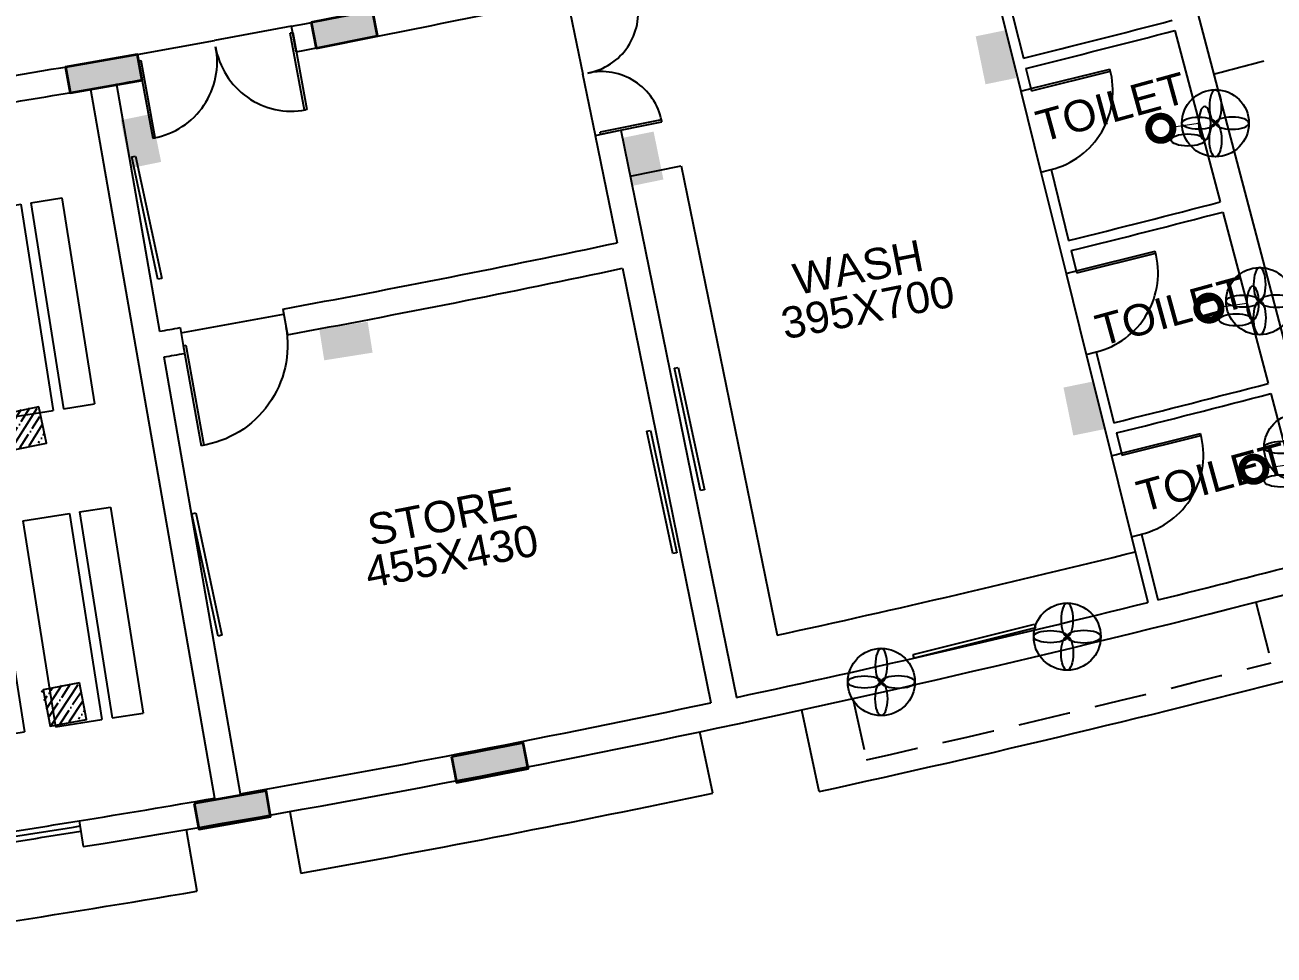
# Model space of a CAD drawing. Header units: inches. Extents: x -221585 to 401252, y -284294 to 332380.
# Drawn here: x 147078 to 148275, y 52627 to 53518 of the extents above; entities that cross this region are included whole.
import ezdxf
from ezdxf.enums import TextEntityAlignment as Align

# ---------------------------------------------------------------- set-up
doc = ezdxf.new("R2010")
doc.units = ezdxf.units.IN
doc.header["$MEASUREMENT"] = 0
doc.linetypes.add('HIDDEN', pattern=[0.375, 0.25, -0.125])
doc.layers.add('A-TEXT', color=3, linetype='Continuous')
doc.layers.add('column fa 25', color=3, linetype='Continuous', lineweight=35)
doc.layers.add('PIE', color=7, linetype='Continuous', lineweight=15)
doc.styles.get("Standard").update_dxf_attribs({"font": 'arial.ttf'})

# ---------------------------------------------------------------- blocks, each defined once
blk = doc.blocks.new('fgds')
at = {"color": 253, "ltscale": 8}
for p, q in [((-348.3634117695838, -122.8799275935853), (-346.3634117695838, -122.8799275935853)), ((-348.3634117695838, -122.8799275935853), (-348.3634117695838, -123.3299275935853)), ((-346.3634117695838, -122.8799275935852), (-346.3634117695838, -123.3299275935852)), ((-348.3634117695838, -123.3299275935853), (-346.3634117695838, -123.3299275935853)), ((-348.3634117695838, -123.4299275935853), (-346.3634117695838, -123.4299275935853)), ((-348.3634117695838, -123.4299275935853), (-348.3634117695836, -123.7299275935853)), ((-346.3634117695838, -123.4299275935853), (-346.3634117695836, -123.7299275935852)), ((-348.3634117695838, -123.7299275935853), (-346.3634117695838, -123.7299275935852))]:
    blk.add_line(p, q, dxfattribs=at)
blk = doc.blocks.new('rser')
at = {"color": 2}
for p in [(-0.9861936275117386, 6.929864617097208, 9945.751709231745), (-0.9861936275117386, 5.779864617097231, 9945.751709231745), (-0.9861936275117386, 4.629864617097254, 9945.751709231745), (-0.9861936275117386, 3.479864617097277, 9945.751709231745)]:
    blk.add_blockref('fgds', p, dxfattribs=at)
blk = doc.blocks.new('RYTRTRTRTRT')
at = {"color": 1}
for p, q in [((42.51784281896418, 61.1534602869689), (42.51784281896418, 61.75346028696891)), ((42.51784281896418, 61.75346028696891), (42.53784281896421, 61.75346028696891)), ((42.53784281896421, 61.75346028696891), (42.53784281896421, 61.1534602869689)), ((43.71784281896418, 61.75346028696891), (43.6978428189642, 61.75346028696891)), ((43.6978428189642, 61.75346028696891), (43.6978428189642, 61.1534602869689)), ((43.71784281896418, 61.1534602869689), (43.71784281896418, 61.75346028696891)), ((42.51784281896418, 61.1534602869689), (42.53784281896421, 61.1534602869689)), ((42.51784281896418, 61.10346028696891), (43.11784281896421, 61.10346028696891)), ((43.71784281896418, 61.10346028696891), (43.11784281896421, 61.10346028696891)), ((43.71784281896418, 61.1534602869689), (43.6978428189642, 61.1534602869689))]:
    blk.add_line(p, q, dxfattribs=at)
for centre, start, end in [((42.5278428189642, 61.16337695363558), 359.037068388323, 90.00000000000027), ((43.70784281896417, 61.16337695363558), 90, 180.9629316116769)]:
    blk.add_arc(centre, 0.5900833333333324, start, end, dxfattribs=at)
blk = doc.blocks.new('FEGREGRE')
at = {"color": 20, "ltscale": 10}
for p, q in [((356717.0507664894, 113921.5866897664, 0.4210862541116189), (356700.3435475476, 113999.6794120376, 0.4210862541116189)), ((356615.0957505555, 113920.1474458802, 0.4210862541116189), (356602.5564011558, 113978.758752379, 0.4210862541116189)), ((356209.8131552041, 113902.5001655122, 0.4210862541116189), (356220.2916708002, 113843.4123208981, 0.4210862541116189)), ((356110.4229918143, 113885.0594659963, 0.4210862541116189), (356120.4556473326, 113826.047186268, 0.4210862541116189))]:
    blk.add_line(p, q, dxfattribs=at)
for centre, radius, start, end in [((353970.4168312088, 126473.0788032789, 0.4210862541116189), 12848.5, 282.3434219765919, 284.5749974342208), ((353970.4168312088, 126473.0788032789, 0.4210862541116189), 12828.5, 280.1008292623364, 281.8972090181981), ((353970.3385509103, 126473.0788032789, 0.4210862541116189), 12828.5, 277.853376746456, 279.6485812701991)]:
    blk.add_arc(centre, radius, start, end, dxfattribs=at)
blk = doc.blocks.new('TRTH')
at = {"color": 1, "ltscale": 8}
for p, q in [((-589.8393136805753, -68.75925391937484), (-589.8393136805753, -67.97951037179017)), ((-589.8193136805753, -68.75925391937484), (-589.8193136805753, -67.97925391937488)), ((-589.8393136805753, -68.75925391937484), (-589.8193136805753, -68.75925391937484)), ((-589.8393136805753, -68.85925391937485), (-589.0393136805752, -68.85925391937485))]:
    blk.add_line(p, q, dxfattribs=at)
blk.add_arc((-589.8193136805753, -68.75925391937484), 0.7799999999999728, 0, 91.4692835813525, dxfattribs=at)
blk = doc.blocks.new('ddfe')
at = {"layer": 'column fa 25', "ltscale": 10}
h = blk.add_hatch(color=3, dxfattribs=at)
h.set_gradient(color1=(141, 141, 141), color2=(145, 145, 145), one_color=1, tint=0.5699999928474426, name='CYLINDER')
h.paths.add_polyline_path([(177039.0371168449, 119902.3598854549), (177064.0371168449, 119902.3598854549), (177064.0371168449, 119962.3598854549), (177039.0371168449, 119962.3598854549)])
at = {"layer": 'column fa 25', "color": 2, "ltscale": 10}
blk.add_lwpolyline([(177039.0371168449, 119902.3598854549), (177064.0371168449, 119902.3598854549), (177064.0371168449, 119962.3598854549), (177039.0371168449, 119962.3598854549)], close=True, dxfattribs=at)
blk = doc.blocks.new('dd')
at = {"layer": 'column fa 25', "ltscale": 10}
h = blk.add_hatch(color=3, dxfattribs=at)
h.set_gradient(color1=(141, 141, 141), color2=(145, 145, 145), one_color=1, tint=0.5699999928474426, name='CYLINDER')
h.paths.add_polyline_path([(177327.7670854307, 119885.9636786617), (177352.7670854306, 119885.9636786617), (177352.7670854306, 119955.9636786617), (177327.7670854306, 119955.9636786617)])
at = {"layer": 'column fa 25', "color": 1, "ltscale": 10}
blk.add_lwpolyline([(177327.7670854307, 119885.9636786617), (177352.7670854307, 119885.9636786617), (177352.7670854307, 119955.9636786617), (177327.7670854307, 119955.9636786617)], close=True, dxfattribs=at)

msp = doc.modelspace()

# ---------------------------------------------------------------- hatches: boundary and pattern name
at = {"ltscale": 10}
h = msp.add_hatch(dxfattribs=at)
h.set_pattern_fill('ANSI35', color=1, scale=49.99999999999999, angle=12.75148591637709)
h.set_pattern_definition([(57.75148591637709, (34804.7233467239, -158998.4917478062), (-10.57177075311862, 6.669907281477437), []), (57.75148591637709, (34813.34418572672, -158996.5408160735), (-10.57177075311862, 6.669907281477437), [15.625, -3.125, 0, -3.125])])
h.paths.add_polyline_path([(147064.4660319521, 53110.00479766243), (147054.4889634436, 53144.07396413268), (147088.5581299138, 53154.05103264112), (147098.5351984224, 53119.98186617091)])
h = msp.add_hatch(dxfattribs=at)
h.set_pattern_fill('ANSI35', color=1, scale=49.99999999999999, angle=11.77220855432325)
h.set_pattern_definition([(56.77220855432326, (31234.47813043276, -157313.1582781226), (-10.45623272838872, 6.849612918243828), []), (56.77220855432326, (31243.13105324155, -157311.3549682205), (-10.45623272838872, 6.849612918243828), [15.625, -3.125, 0, -3.125])])
h.paths.add_polyline_path([(147102.9244745891, 52845.75130299421), (147093.5311320136, 52879.98600929145), (147127.7658383108, 52889.379351867), (147137.1591808864, 52855.14464556979)])

# ---------------------------------------------------------------- linework, layer by layer
at = {"color": 4, "ltscale": 8}
for p, q in [((147923.876879297, 54583.17885099174, 0.4210862541116874), (148344.109049236, 52987.57104998786, 0.4210862541116874)), ((148179.7280966008, 53513.05039060142, 0.4210862541116874), (148223.0243302756, 53348.65600781183, 0.4210862541116874)), ((148225.5711675014, 53338.9857501876, 0.4210862541116874), (148268.8673995259, 53174.59137366374, 0.4210862541116874)), ((148271.4142366567, 53164.9211164001, 0.4210862541116874), (148313.4347927361, 53005.37043970486, 0.4210862541116874))]:
    msp.add_line(p, q, dxfattribs=at)
at = {"color": 4, "ltscale": 10}
for p, q in [((148010.2858230631, 53542.19687707259, 0.4246334551271105), (148031.9765173003, 53454.8497577465, 0.4277788902990294)), ((148019.9920513901, 53544.60294206417, 0.4246335995781768), (148034.4525093314, 53486.37154884596, 0.4267305556512764)), ((147337.6917059089, 53492.5298716533), (147333.1568501249, 53517.11545064417)), ((147189.694946963, 53465.4234834768), (147185.3475749342, 53490.04175470344)), ((148036.862585655, 53476.66631664289, 0.4270800483301261), (148041.6827383021, 53457.25585223682, 0.4277790336878263)), ((147140.6220216095, 53456.84554558704), (147259.313911744, 52777.12978786969)), ((147165.2642121752, 53461.10922874784), (147206.5392321942, 53224.70591730505, 0.4208462852993756)), ((147624.1833735037, 53412.42116607216, 0.425635835498903), (147645.1554833503, 53309.52312900819, 0.429303147642264)), ((147648.6742567034, 53417.44086701455, 0.4256348589920374), (147759.4423381613, 52873.73016540482)), ((147657.6638950793, 53373.31477469386, 0.4219465161658181), (147706.6604034062, 53383.30097271432, 0.4272075117330927)), ((147706.6604034062, 53383.30097271432, 0.4272075117330927), (147798.38109456, 52933.28048613103, 0.443246356032738)), ((148051.2571343102, 53377.20787426294, 0.4305748326610382), (148075.3579054563, 53280.15552037698, 0.4340697605966766)), ((148060.9633488905, 53379.61399461247, 0.430574975118627), (148077.8338831553, 53311.67736919119, 0.4330214238705772)), ((148080.2439594791, 53301.97213698819, 0.4333709165494224), (148085.0641121262, 53282.56167258212, 0.4340699019071226)), ((147650.1474757394, 53285.03030393596, 0.4301760781409947), (147734.9880082, 52868.57039701293)), ((147324.6495185132, 53245.92177429458, -0.1075529285274032), (147329.1412408986, 53221.32996533014)), ((147226.2383952752, 53228.16181616479, -0.1075529285274032), (147230.5700802075, 53203.54112572497, 0.4303107102870716)), ((148104.3447227145, 53204.91981495777, 0.4368658433379207), (148121.2152569794, 53136.98318953649, 0.4393122920898692)), ((147210.8388820249, 53200.07960682589, 0.4303112792824274), (147283.936311795, 52781.41295451042, 0.4451574288700393)), ((148094.638522282, 53202.51363763527, 0.4368657029319707), (148118.7392932027, 53105.46128465672, 0.4403606308349349)), ((148123.6253333029, 53127.27795733343, 0.4396617847687197), (148128.44548595, 53107.86749292735, 0.440360770126419)), ((148138.019909852, 53027.81940262535, 0.4431565731446486), (148153.6854108235, 52964.7353737005, 0.4454282762631661)), ((148147.7260965384, 53030.22563530301, 0.4431567115572171), (148163.3916007011, 52967.14162798465)), ((147129.707160813, 52755.45942738332), (147133.5107845502, 52730.74969530205))]:
    msp.add_line(p, q, dxfattribs=at)
at = {"color": 1, "ltscale": 10}
msp.add_line((147624.1833735037, 53412.42116607213, 0.4214094062605381), (147643.7804797397, 53416.41534022638, 0.4256358354937578), dxfattribs=at)
at = {"color": 5}
for p, q in [((147179.9916177951, 53391.76714407516), (147183.5848095609, 53392.53633189984)), ((147205.08954112, 53274.52445180307), (147179.9916177951, 53391.76714407516)), ((147183.5848095609, 53392.53633189984), (147208.6827328858, 53275.29363962778)), ((147208.6827328858, 53275.29363962778), (147205.08954112, 53274.52445180307)), ((147700.0520762218, 53189.18666322768), (147703.6452679876, 53189.95585105236)), ((147725.1499995468, 53071.94397095559), (147700.0520762218, 53189.18666322768)), ((147703.6452679876, 53189.95585105236), (147728.7431913126, 53072.7131587803)), ((147673.5226719048, 53128.92075862765), (147677.1158636706, 53129.68994645233)), ((147698.6205952297, 53011.67806635555), (147673.5226719048, 53128.92075862765)), ((147677.1158636706, 53129.68994645233), (147702.2137869955, 53012.44725418027)), ((147728.7431913126, 53072.7131587803), (147725.1499995468, 53071.94397095559)), ((147237.6749492953, 53049.76158110524), (147241.2681410611, 53050.53076892992)), ((147262.7728726202, 52932.51888883315), (147237.6749492953, 53049.76158110524)), ((147241.2681410611, 53050.53076892992), (147266.366064386, 52933.28807665786)), ((147702.2137869955, 53012.44725418027), (147698.6205952297, 53011.67806635555)), ((147928.7894239302, 52914.96326534775), (148045.1106495286, 52944.03433553279)), ((148045.1106495286, 52944.03433553279), (148046.0016042482, 52940.46938438821)), ((147266.366064386, 52933.28807665786), (147262.7728726202, 52932.51888883315)), ((148046.0016042482, 52940.46938438821), (147929.6803786497, 52911.39831420318)), ((147929.6803786497, 52911.39831420318), (147928.7894239302, 52914.96326534775))]:
    msp.add_line(p, q, dxfattribs=at)
at = {"color": 20, "linetype": 'HIDDEN', "ltscale": 200}
for p, q in [((148257.133147823, 52964.99095300745, 0.4219386761448932), (148272.0056940192, 52906.86344343034)), ((147871.1126986176, 52872.59168099705), (147884.1713099779, 52814.02998131764))]:
    msp.add_line(p, q, dxfattribs=at)
at = {"color": 1, "ltscale": 10}
for points in [[(147090.8971483639, 53152.30169906648), (147056.1484392948, 53145.03690601879), (147063.4132323425, 53110.28819694967), (147098.1619414117, 53117.5529899973)], [(147130.0746176494, 52887.59029814195), (147095.2068229149, 52880.92044879191), (147101.8766722649, 52846.05265405744), (147136.7444669994, 52852.72250340743)]]:
    msp.add_lwpolyline(points, close=True, dxfattribs=at)
at = {"color": 5}
for centre in [(148218.4704220908, 53424.0969169303), (148260.8897676335, 53253.55863303879), (148297.275355134, 53113.3642222793), (148076.451577598, 52931.99341716945), (147898.2824817801, 52888.5031608022)]:
    msp.add_circle(centre, 32.15247622728348, dxfattribs=at)
at = {"color": 4, "ltscale": 10}
for centre, radius, start, end in [((145104.7124244797, 65274.35337576619, -28.99995578319036), 11966.56208717097, 280.732421573842, 284.6511007671393), ((145092.1313793858, 65335.00938693836), 12053.5, 280.736902139377, 281.9954734542574), ((145092.1313793733, 65335.00938699045, 0.8421725082233061), 12208.50000005357, 283.9459185693062, 284.637145903657), ((145026.6079712714, 65595.39556034972, 0.842172508221981), 12487.00249562294, 283.9497623207035, 284.62621953872), ((145092.1313793858, 65335.00938693836), 12028.5, 279.3128444806678, 280.0217136405607), ((144991.0255917093, 65943.31500914588), 12670.14934702142, 279.3188772980861, 279.7679544756633), ((147319.4189457583, 52659.52094655146), 816.2764328866396, 99.14431057099972, 100.885061326891), ((145092.1313793858, 65335.00938693836), 12238.5, 283.8990273195676, 283.9459201328272), ((145092.1313793858, 65335.00938693836), 12318.5, 283.8990273195676, 283.9459207771429), ((145092.1313794468, 65335.00938669537, 0.8421725082233061), 12388.49999974948, 283.9459185693062, 284.6388557401035), ((145027.9615324204, 65590.01014203599, 0.842172508225619), 12661.44960215972, 283.9496395432624, 284.6282749520153), ((145091.2716086031, 65339.93373730857, -0.1075529285274032), 12298.5, 280.4628285071853, 281.9858064450303), ((145092.1313793858, 65335.00938693836), 12318.5, 280.4620720976113, 281.9850500357091), ((145092.1313793858, 65335.00938693836), 12418.5, 283.8997095438966, 283.945921569229), ((145091.2716086031, 65339.93373730857, -0.1075529285274032), 12298.5, 279.9037719403051, 279.9969472137525), ((145092.1313793858, 65335.00938693836), 12498.5, 283.8997095438966, 283.9459221946374), ((145092.1313793858, 65335.00938693836), 12318.5, 279.9037719403051, 279.9969472137525), ((145092.1313793828, 65335.00938695233, 0.8421725082233061), 12568.5000000143, 283.9459227358727, 284.6405166014758), ((145029.2606558055, 65584.84149823268, 0.8421725082233061), 12836.12021340115, 283.9495226679188, 284.6302652104787), ((145092.1313793858, 65335.00938693836), 12598.5, 283.9003722418963, 283.9459229660974), ((145092.1313793858, 65335.00938693836), 12678.5, 283.9003722418963, 283.9459235726237), ((145092.1313793858, 65335.00938693836), 12693.5, 282.3098632359554, 283.9009809398445), ((145092.1313793968, 65335.00938689377, 0.8421725082233061), 12743.49999995409, 283.9459240983892, 284.6420863453593), ((145092.1313793858, 65335.00938693836), 12768.5, 279.1997111641448, 284.7550703661344), ((145092.1313793858, 65335.00938693836), 12743.5, 282.0817324106019, 283.9009809398445), ((145092.1313793858, 65335.00938693836), 12743.5, 279.9037719403051, 281.9693612972899), ((145092.1313795301, 65335.00938606649), 12743.49999911629, 279.2004151552781, 279.7914051665779)]:
    msp.add_arc(centre, radius, start, end, dxfattribs=at)
at = {"color": 20, "linetype": 'HIDDEN', "ltscale": 200}
for centre, radius, start, end in [((145092.1313793845, 65335.00938693807), 12268.5, 284.7544739138065, 285.0346856734479), ((145092.1313793858, 65335.00938693836), 12828.5, 282.5706633406615, 284.3518467220721)]:
    msp.add_arc(centre, radius, start, end, dxfattribs=at)
at = {"color": 5, "ltscale": 10}
for radius in [12743.5, 12748.5, 12753.5]:
    msp.add_arc((145092.1313793858, 65335.00938693836), radius, 278.3015428619649, 279.2004151552781, dxfattribs=at)
at = {"color": 5, "extrusion": (0, 0, -1)}
for centre, major_axis, ratio in [((148218.4704220908, 53440.17315504393), (0, -16.07623811364174), 0.3610421836122487), ((148208.198384084, 53424.0969169303), (0, -16.07623811364174), 0.3610421836122487), ((148234.5466601984, 53424.0969169303), (-16.07623811364174, 0), 0.3635235732005325), ((148260.8897676335, 53269.63487115242), (0, -16.07623811364174), 0.3610421836122487), ((148254.3484637842, 53251.75765561448, 0.4210862541116874), (0, -16.07623811364174), 0.3610421836122487), ((148276.9660057412, 53253.55863303879), (-16.07623811364174, 0), 0.3635235732005325), ((148076.451577598, 52948.06965528308), (0, -16.07623811364174), 0.3610421836122487), ((148092.5278157057, 52931.99341716945), (-16.07623811364174, 0), 0.3635235732005325), ((147898.2824817801, 52904.57939891583), (0, -16.07623811364174), 0.3610421836122487), ((147914.3587198877, 52888.5031608022), (-16.07623811364174, 0), 0.3635235732005325)]:
    msp.add_ellipse(centre, major_axis=major_axis, ratio=ratio, dxfattribs=at)
at = {"color": 5}
for centre, major_axis, ratio in [((148202.3941839711, 53424.0969169303), (16.07623811364174, 0), 0.3635235732005325), ((148218.4704220908, 53408.02067881664), (0, 16.07623811364174), 0.3610421836122487), ((148192.1221459643, 53408.02067881667), (16.07623811364174, 0), 0.3635235732005325), ((148244.8135295139, 53253.55863303879), (16.07623811364174, 0), 0.3635235732005325), ((148260.8897676335, 53237.48239492513), (0, 16.07623811364174), 0.3610421836122487), ((148238.2722256646, 53235.68141750085, 0.4210862541116874), (16.07623811364174, 0), 0.3635235732005325), ((148281.1991170143, 53113.3642222793), (16.07623811364174, 0), 0.3635235732005325), ((148281.1991170143, 53081.21174605201), (16.07623811364174, 0), 0.3635235732005325), ((148060.3753394784, 52931.99341716945), (16.07623811364174, 0), 0.3635235732005325), ((148076.451577598, 52915.91717905579), (0, 16.07623811364174), 0.3610421836122487), ((147882.2062436604, 52888.5031608022), (16.07623811364174, 0), 0.3635235732005325), ((147898.2824817801, 52872.42692268854), (0, 16.07623811364174), 0.3610421836122487)]:
    msp.add_ellipse(centre, major_axis=major_axis, ratio=ratio, dxfattribs=at)
at = {"color": 3, "ltscale": 10}
for points in [[(147998.1351823412, 53461.42829633185), (147988.7405357196, 53507.38596419405), (148027.561154045, 53467.44354076257), (148018.1665074233, 53513.40120862474)], [(147178.7437401808, 53381.02207815085), (147169.3490935592, 53426.97974601305), (147208.1697118845, 53387.03732258157), (147198.7750652628, 53432.99499044374)], [(147660.0523267268, 53364.15167379752), (147650.6576801052, 53410.10934165971), (147689.4782984305, 53370.16691822823), (147680.0836518088, 53416.1245860904)], [(147410.7952624056, 53204.20321483575), (147364.4677480746, 53196.84603899333), (147406.0845784604, 53233.86599341491), (147359.7570641293, 53226.50881757247)], [(148082.2788930216, 53124.79933997239, 0.8421725082233061), (148072.8842464, 53170.75700783459, 0.8421725082233061), (148111.7048647253, 53130.81458440311, 0.8421725082233061), (148102.3102181037, 53176.77225226528, 0.8421725082233061)]]:
    msp.add_solid(points, dxfattribs=at)
at = {"layer": 'PIE', "color": 6}
for p, q in [((148180.4901914466, 53420.82150091573), (148202.3941839711, 53424.0969169303)), ((148226.6402711469, 53248.48223959991, 0.4210862541116874), (148248.5442636714, 53251.75765561448, 0.4210862541116874)), ((148269.5671624966, 53094.01256815107), (148291.4711550211, 53097.28798416564))]:
    msp.add_line(p, q, dxfattribs=at)
at = {"layer": 'PIE', "color": 6, "const_width": 6.593782186996396}
for points in [[(148164.3935051353, 53430.71365932794, 1), (148167.8257744301, 53407.76072735195, 1)], [(148253.4704761853, 53103.90472656328, 1), (148256.9027454801, 53080.95179458729, 1)]]:
    msp.add_lwpolyline(points, format="xyb", close=True, dxfattribs=at)
at = {"layer": 'PIE', "color": 6, "const_width": 6.593782186996396, "elevation": 0.4210862541116874}
msp.add_lwpolyline([(148210.5435848355, 53258.37439801213, 1), (148213.9758541304, 53235.42146603614, 1)], format="xyb", close=True, dxfattribs=at)

# ---------------------------------------------------------------- block references
at = {"color": 4, "ltscale": 10, "xscale": 100.0000408489526, "yscale": 100.0000408489526, "zscale": 100.0000408489526, "rotation": 281.6007146226124}
msp.add_blockref('RYTRTRTRTRT', (140759.6952460776, 56466.20658818301, 0.421445162926567), dxfattribs=at)
at = {"color": 4}
for name, p, xscale, yscale, zscale, rotation in [('RYTRTRTRTRT', (151177.4597690233, 62009.11735457805), 125.2224257317825, 125.2224257317825, 125.2224257317825, 190.4749571081583), ('TRTH', (168943.1936226389, -2126.109555593677, 0.8550805020525457), 99.99999999999221, 99.99999999999221, 99.99999999999221, 283.9590990273752), ('TRTH', (168986.5752420095, -2300.803735945272, 0.8550805020525457), 99.99999999999221, 99.99999999999221, 99.99999999999221, 283.9590990273752), ('TRTH', (221314.8903165941, 57847.03623377095, 0.4296120688773429), -125.0021863920129, 125.0021863920119, 125.002186392009, 190.2298877583654), ('TRTH', (169029.9723215451, -2475.494088413951, 1.295441132887413), 99.99999999999221, 99.99999999999221, 99.99999999999221, 283.9590990273752)]:
    msp.add_blockref(name, p, dxfattribs=dict(at, xscale=xscale, yscale=yscale, zscale=zscale, rotation=rotation))
at = {"color": 2, "xscale": -100.0000000000033, "yscale": 100, "zscale": 100, "rotation": 98.94537606924791}
for p in [(140666.4544421987, 16972.75268762199, -994575.1709231745), (140713.1022714537, 16676.40157825037, -994575.1709231745)]:
    msp.add_blockref('rser', p, dxfattribs=at)
at = {"color": 1}
msp.add_blockref('FEGREGRE', (-208878.207171523, -61138.06941634091, -0.42108625411155), dxfattribs=at)
at = {"layer": 'column fa 25', "color": 3, "extrusion": (-0.003455625794714163, 0.01754947131916361, 0.9998400245573213), "rotation": 90.0000000000335}
msp.add_blockref('ddfe', (-35013.35880839587, -201079.4577767232, 430.06671637008), dxfattribs=at)
at = {"layer": 'column fa 25', "color": 3}
for p, rotation in [((-1780.074819309812, 207255.5260797321, 1.066194050991298e-06), 280.0146859487035), ((-4400.310872063419, 203641.8008120647, 9.997519187186395e-07), 281.1395054620153), ((-1625.934990762267, 206579.6767049089, 1.058232659715819e-06), 280.0031519456634)]:
    msp.add_blockref('dd', p, dxfattribs=dict(at, rotation=rotation))

# ---------------------------------------------------------------- texts
at = {"layer": 'A-TEXT'}
for s, rotation, p in [('TOILET', 15.35862537567274, (148118.5884348633, 53439.70673983137, 0.8550805020525457)), ('WASH', 11.07152445098766, (147876.1311619823, 53286.02996162503, -0.42108625411155)), ('395X700', 11.07152445098766, (147885.2805047498, 53247.64115337611, -0.42108625411155)), ('TOILET', 15.35862537567274, (148175.5216138868, 53244.09606288996, -0.004210862541571696)), ('TOILET', 15.35862537567274, (148214.9909063823, 53084.91214742936, 1.320401214134854)), ('STORE', 11.07152445098766, (147477.3590674239, 53047.5296856713, -0.42108625411155)), ('455X430', 11.07152445098766, (147486.5084101914, 53009.14087742238, -0.42108625411155))]:
    msp.add_text(s, height=30, rotation=rotation, dxfattribs=at).set_placement(p, align=Align.MIDDLE)

doc.saveas('drawing.dxf')
